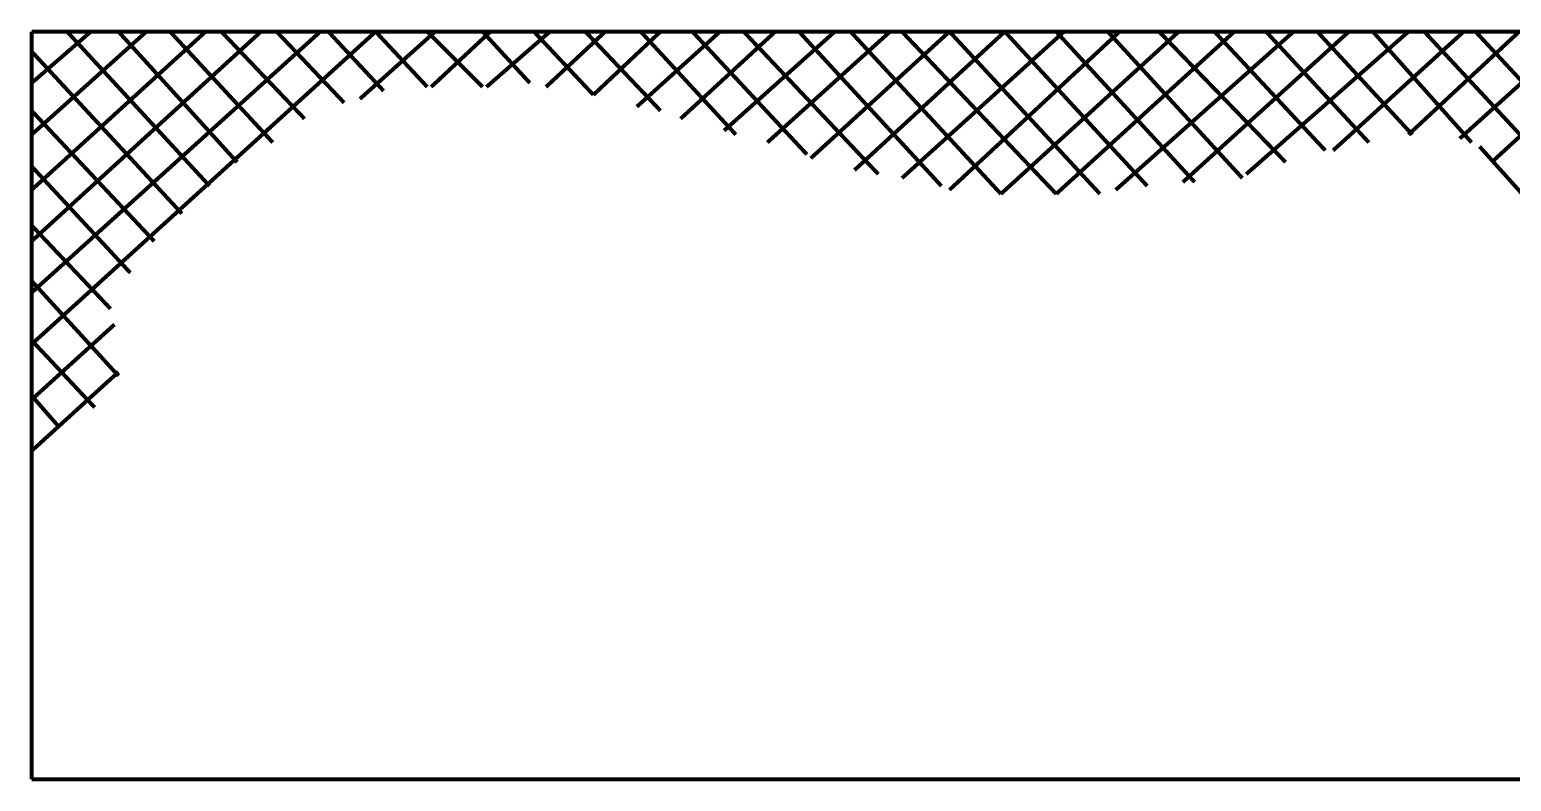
# Model space of a CAD drawing. Extents: x 0 to 210, y 0 to 297.
# Drawn here: x 78.7 to 94.58, y 205.73 to 213.78 of the extents above; entities that cross this region are included whole.
import ezdxf

# ---------------------------------------------------------------- set-up
doc = ezdxf.new("R2010")
doc.units = 0
doc.header["$MEASUREMENT"] = 0
doc.layers.add('C00-00-00-BLACK', color=7, linetype='Continuous')

msp = doc.modelspace()

# ---------------------------------------------------------------- linework, layer by layer
at = {"layer": 'C00-00-00-BLACK', "const_width": 0.0423}
for points in [[(78.7164, 205.748), (78.7164, 213.76)], [(95.3396, 213.76), (78.7164, 213.76)], [(78.7164, 212.064), (80.5822, 213.76)], [(78.7164, 212.656), (79.9469, 213.76)], [(78.7164, 213.209), (79.3517, 213.76)], [(78.7164, 211.514), (81.1749, 213.76)], [(78.7164, 210.963), (81.8113, 213.76)], [(78.7164, 210.41), (82.4039, 213.76)], [(80.6235, 212.106), (79.0967, 213.76)], [(80.9198, 212.36), (79.6477, 213.76)], [(81.3015, 212.572), (80.2005, 213.76)], [(81.6419, 212.826), (80.7501, 213.76)], [(82.0663, 212.998), (81.3428, 213.76)], [(82.4893, 213.125), (81.8967, 213.76)], [(82.2357, 213.039), (83.0421, 213.76)], [(82.9578, 213.167), (82.4039, 213.76)], [(83.5505, 213.167), (82.9578, 213.76)], [(82.9991, 213.167), (83.6344, 213.76)], [(84.0574, 213.209), (83.5505, 213.76)], [(83.5918, 213.167), (84.2726, 213.76)], [(84.7383, 213.082), (84.1005, 213.76)], [(84.2299, 213.167), (84.8653, 213.76)], [(85.4576, 212.912), (84.6529, 213.76)], [(84.7383, 213.082), (85.4576, 213.76)], [(85.2039, 212.955), (86.0958, 213.76)], [(86.2651, 212.656), (85.2456, 213.76)], [(85.6728, 212.826), (86.6881, 213.76)], [(87.0271, 212.444), (85.7994, 213.76)], [(86.1385, 212.699), (87.3263, 213.76)], [(87.7919, 212.233), (86.3494, 213.76)], [(86.6027, 212.572), (87.9189, 213.76)], [(88.4686, 212.106), (86.9417, 213.76)], [(87.0687, 212.403), (88.5553, 213.76)], [(89.1067, 212.021), (87.4945, 213.76)], [(87.5372, 212.276), (89.148, 213.76)], [(88.0456, 212.19), (89.7834, 213.76)], [(89.6994, 212.021), (88.0456, 213.76)], [(88.5553, 212.064), (90.3785, 213.76)], [(90.1679, 212.021), (88.5553, 213.76)], [(89.1067, 212.021), (91.0138, 213.76)], [(90.6748, 212.106), (89.148, 213.76)], [(89.6994, 212.021), (91.6093, 213.76)], [(91.1835, 212.147), (89.6994, 213.76)], [(91.6947, 212.19), (90.2518, 213.76)], [(90.3372, 212.064), (92.2443, 213.76)], [(92.159, 212.36), (90.8018, 213.76)], [(91.0565, 212.147), (92.837, 213.76)], [(92.5834, 212.487), (91.3956, 213.76)], [(91.736, 212.233), (93.4752, 213.76)], [(93.0508, 212.572), (91.9484, 213.76)], [(93.5164, 212.656), (92.498, 213.76)], [(92.6677, 212.487), (94.0675, 213.76)], [(94.1518, 212.572), (93.0935, 213.76)], [(93.4752, 212.656), (94.663, 213.76)], [(95.3396, 211.937), (93.6445, 213.76)], [(94.0248, 212.614), (95.2983, 213.76)], [(95.3396, 212.529), (94.1945, 213.76)], [(80.3271, 211.81), (78.7164, 213.548)], [(94.3666, 212.36), (95.3396, 213.251)], [(80.0308, 211.514), (78.7164, 212.912)], [(95.3396, 211.302), (94.2372, 212.529)], [(79.7747, 211.175), (78.7164, 212.317)], [(79.5623, 210.79), (78.7164, 211.683)], [(79.6477, 210.071), (78.7164, 211.089)], [(78.7164, 209.817), (79.605, 210.622)], [(79.393, 209.732), (78.7164, 210.453)], [(78.7164, 209.267), (79.6477, 210.114)], [(79.0127, 209.521), (78.7164, 209.86)], [(95.3396, 205.748), (78.7164, 205.748)]]:
    msp.add_lwpolyline(points, dxfattribs=at)

doc.saveas('drawing.dxf')
